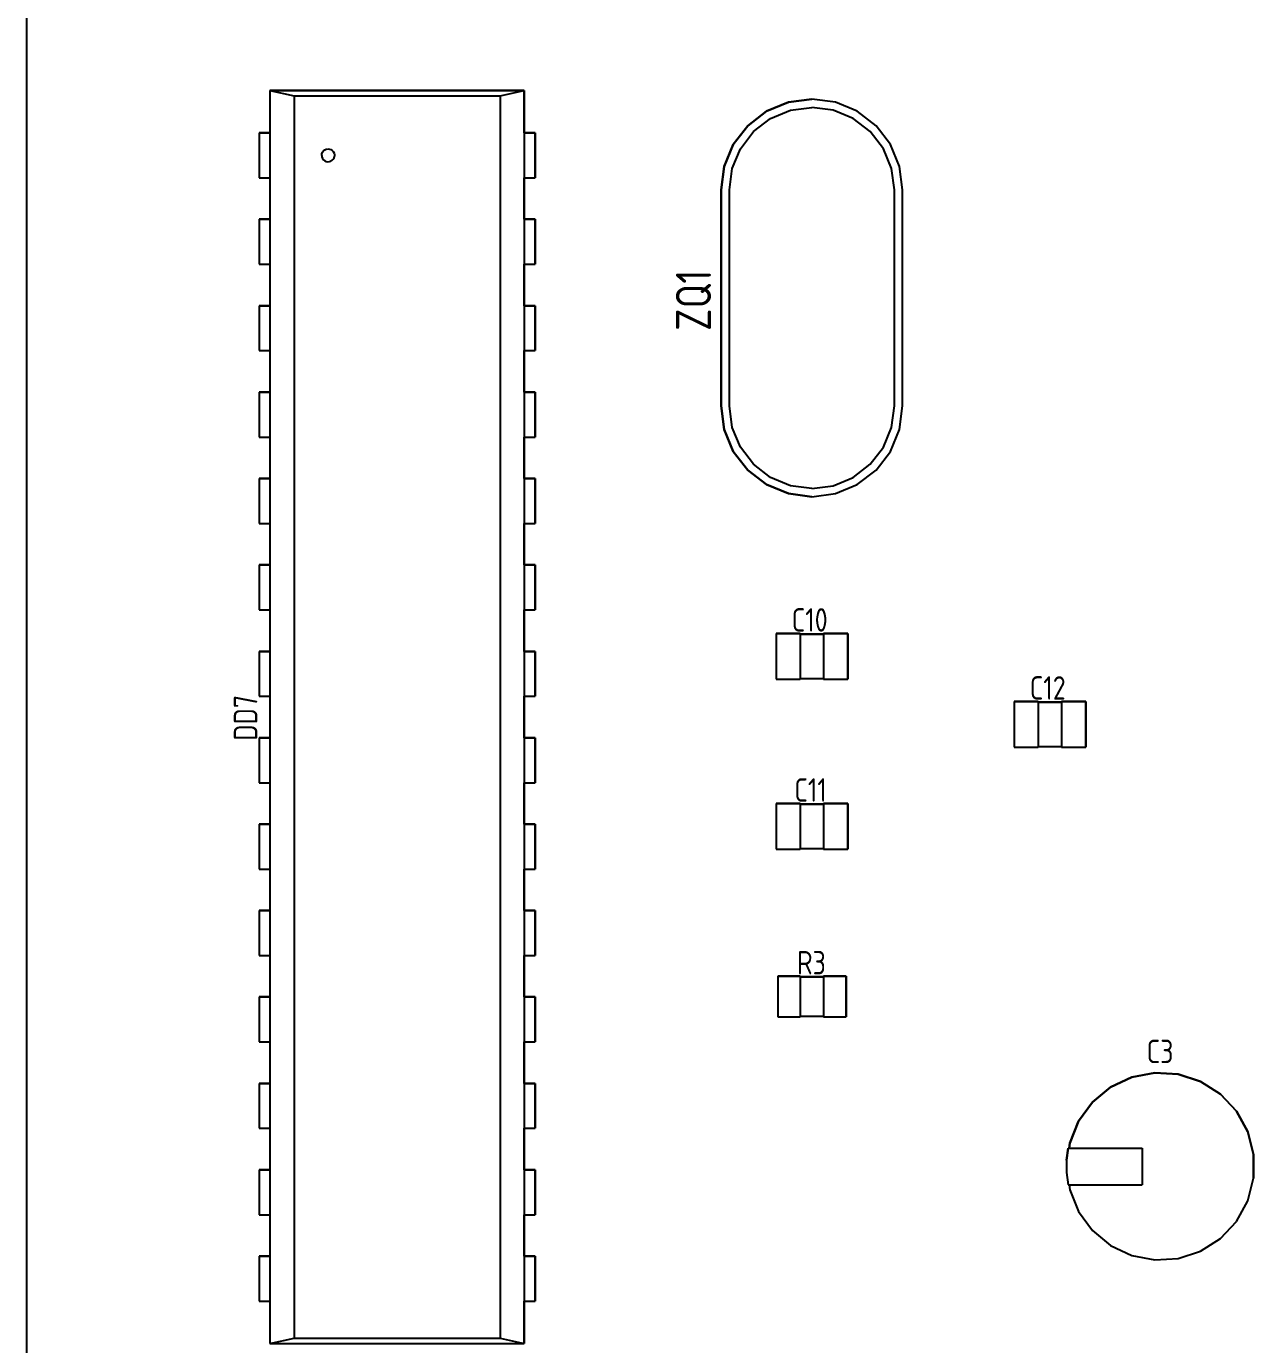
# Model space of a CAD drawing. Header units: inches. Extents: x 0 to 841, y -594 to 0.
# Drawn here: x 196.6 to 268.8, y -384.6 to -307.1 of the extents above; entities that cross this region are included whole.
import ezdxf

# ---------------------------------------------------------------- set-up
doc = ezdxf.new("R2010")
doc.units = ezdxf.units.IN
doc.header["$MEASUREMENT"] = 0
doc.styles.add('GOST type A0', font='GOST_A.TTF', dxfattribs={"height": 2.116667})

msp = doc.modelspace()

# ---------------------------------------------------------------- linework, layer by layer
at = {"color": 18, "true_color": 0x000000}
for p, q in [((196.646, -95.154), (196.646, -455.354)), ((225.926, -310.894), (210.964, -310.894)), ((210.964, -310.894), (210.964, -313.384)), ((210.964, -310.894), (210.964, -384.554)), ((210.964, -310.894), (212.388, -311.198)), ((210.964, -310.894), (225.926, -310.894)), ((212.388, -311.198), (212.388, -384.25)), ((212.388, -311.198), (224.504, -311.198)), ((224.504, -311.198), (225.926, -310.894)), ((224.504, -311.198), (224.504, -384.25)), ((225.926, -313.384), (225.926, -310.894)), ((225.926, -310.894), (225.926, -384.554)), ((242.844, -311.402), (241.462, -311.584)), ((241.462, -311.584), (242.844, -311.402)), ((244.226, -311.584), (242.844, -311.402)), ((244.226, -311.584), (242.844, -311.402)), ((240.176, -312.116), (239.07, -312.964)), ((239.07, -312.964), (240.176, -312.116)), ((241.462, -311.584), (240.176, -312.116)), ((240.176, -312.116), (241.462, -311.584)), ((240.418, -312.536), (241.588, -312.052)), ((241.588, -312.052), (242.844, -311.886)), ((244.1, -312.052), (242.844, -311.886)), ((245.27, -312.536), (244.1, -312.052)), ((245.512, -312.116), (244.226, -311.584)), ((245.512, -312.116), (244.226, -311.584)), ((246.618, -312.964), (245.512, -312.116)), ((246.618, -312.964), (245.512, -312.116)), ((239.07, -312.964), (238.222, -314.07)), ((238.222, -314.07), (239.07, -312.964)), ((239.414, -313.308), (240.418, -312.536)), ((246.274, -313.308), (245.27, -312.536)), ((247.466, -314.07), (246.618, -312.964)), ((247.466, -314.07), (246.618, -312.964)), ((210.964, -313.384), (210.33, -313.384)), ((210.33, -313.384), (210.33, -316.024)), ((210.33, -313.384), (210.964, -313.384)), ((210.33, -313.384), (210.33, -316.024)), ((226.56, -313.384), (225.926, -313.384)), ((225.926, -313.384), (226.56, -313.384)), ((226.56, -316.024), (226.56, -313.384)), ((226.56, -313.384), (226.56, -316.024)), ((238.642, -314.312), (239.414, -313.308)), ((247.046, -314.312), (246.274, -313.308)), ((214.02, -314.704), (214.032, -314.61)), ((214.032, -314.61), (214.068, -314.524)), ((214.068, -314.524), (214.122, -314.448)), ((214.122, -314.448), (214.194, -314.388)), ((214.194, -314.388), (214.28, -314.348)), ((214.28, -314.348), (214.372, -314.33)), ((214.372, -314.33), (214.466, -314.336)), ((214.466, -314.336), (214.554, -314.366)), ((214.554, -314.366), (214.634, -314.416)), ((214.634, -314.416), (214.698, -314.484)), ((214.698, -314.484), (214.742, -314.566)), ((214.742, -314.566), (214.766, -314.658)), ((238.222, -314.07), (237.69, -315.356)), ((237.69, -315.356), (238.222, -314.07)), ((238.158, -315.482), (238.642, -314.312)), ((247.53, -315.482), (247.046, -314.312)), ((247.998, -315.356), (247.466, -314.07)), ((247.998, -315.356), (247.466, -314.07)), ((214.02, -314.704), (214.032, -314.798)), ((214.032, -314.798), (214.068, -314.884)), ((214.068, -314.884), (214.122, -314.96)), ((214.122, -314.96), (214.194, -315.02)), ((214.194, -315.02), (214.28, -315.06)), ((214.28, -315.06), (214.372, -315.078)), ((214.372, -315.078), (214.466, -315.072)), ((214.466, -315.072), (214.554, -315.042)), ((214.554, -315.042), (214.634, -314.992)), ((214.634, -314.992), (214.698, -314.924)), ((214.698, -314.924), (214.742, -314.842)), ((214.742, -314.842), (214.766, -314.75)), ((214.766, -314.658), (214.766, -314.75)), ((237.69, -315.356), (237.508, -316.738)), ((237.508, -316.738), (237.69, -315.356)), ((248.18, -316.738), (247.998, -315.356)), ((248.18, -316.738), (247.998, -315.356)), ((210.33, -316.024), (210.964, -316.024)), ((210.33, -316.024), (210.964, -316.024)), ((210.964, -316.024), (210.964, -318.464)), ((225.926, -318.464), (225.926, -316.024)), ((225.926, -316.024), (226.56, -316.024)), ((225.926, -316.024), (226.56, -316.024)), ((237.992, -316.738), (238.158, -315.482)), ((247.696, -316.738), (247.53, -315.482)), ((237.508, -316.738), (237.508, -329.438)), ((237.508, -329.438), (237.508, -316.738)), ((237.992, -329.438), (237.992, -316.738)), ((247.696, -329.438), (247.696, -316.738)), ((248.18, -329.438), (248.18, -316.738)), ((248.18, -329.438), (248.18, -316.738)), ((210.964, -318.464), (210.33, -318.464)), ((210.33, -318.464), (210.33, -321.104)), ((210.33, -318.464), (210.964, -318.464)), ((210.33, -318.464), (210.33, -321.104)), ((226.56, -318.464), (225.926, -318.464)), ((225.926, -318.464), (226.56, -318.464)), ((226.56, -321.104), (226.56, -318.464)), ((226.56, -318.464), (226.56, -321.104)), ((210.33, -321.104), (210.964, -321.104)), ((210.33, -321.104), (210.964, -321.104)), ((210.964, -321.104), (210.964, -323.544)), ((225.926, -323.544), (225.926, -321.104)), ((225.926, -321.104), (226.56, -321.104)), ((225.926, -321.104), (226.56, -321.104)), ((210.964, -323.544), (210.33, -323.544)), ((210.33, -323.544), (210.33, -326.184)), ((210.33, -323.544), (210.964, -323.544)), ((210.33, -323.544), (210.33, -326.184)), ((226.56, -323.544), (225.926, -323.544)), ((225.926, -323.544), (226.56, -323.544)), ((226.56, -326.184), (226.56, -323.544)), ((226.56, -323.544), (226.56, -326.184)), ((210.33, -326.184), (210.964, -326.184)), ((210.33, -326.184), (210.964, -326.184)), ((210.964, -326.184), (210.964, -328.624)), ((225.926, -328.624), (225.926, -326.184)), ((225.926, -326.184), (226.56, -326.184)), ((225.926, -326.184), (226.56, -326.184)), ((210.964, -328.624), (210.33, -328.624)), ((210.33, -328.624), (210.33, -331.264)), ((210.33, -328.624), (210.964, -328.624)), ((210.33, -328.624), (210.33, -331.264)), ((226.56, -328.624), (225.926, -328.624)), ((225.926, -328.624), (226.56, -328.624)), ((226.56, -331.264), (226.56, -328.624)), ((226.56, -328.624), (226.56, -331.264)), ((237.508, -329.438), (237.69, -330.82)), ((237.69, -330.82), (237.508, -329.438)), ((238.158, -330.694), (237.992, -329.438)), ((247.53, -330.694), (247.696, -329.438)), ((247.998, -330.82), (248.18, -329.438)), ((247.998, -330.82), (248.18, -329.438)), ((237.69, -330.82), (238.222, -332.106)), ((238.222, -332.106), (237.69, -330.82)), ((238.642, -331.864), (238.158, -330.694)), ((247.046, -331.864), (247.53, -330.694)), ((247.466, -332.106), (247.998, -330.82)), ((247.466, -332.106), (247.998, -330.82)), ((210.33, -331.264), (210.964, -331.264)), ((210.33, -331.264), (210.964, -331.264)), ((210.964, -331.264), (210.964, -333.704)), ((225.926, -333.704), (225.926, -331.264)), ((225.926, -331.264), (226.56, -331.264)), ((225.926, -331.264), (226.56, -331.264)), ((238.222, -332.106), (239.07, -333.212)), ((239.07, -333.212), (238.222, -332.106)), ((239.414, -332.868), (238.642, -331.864)), ((246.274, -332.868), (247.046, -331.864)), ((246.618, -333.212), (247.466, -332.106)), ((246.618, -333.212), (247.466, -332.106)), ((239.07, -333.212), (240.176, -334.06)), ((240.176, -334.06), (239.07, -333.212)), ((240.418, -333.64), (239.414, -332.868)), ((245.27, -333.64), (246.274, -332.868)), ((245.512, -334.06), (246.618, -333.212)), ((245.512, -334.06), (246.618, -333.212)), ((210.964, -333.704), (210.33, -333.704)), ((210.33, -333.704), (210.33, -336.344)), ((210.33, -333.704), (210.964, -333.704)), ((210.33, -333.704), (210.33, -336.344)), ((226.56, -333.704), (225.926, -333.704)), ((225.926, -333.704), (226.56, -333.704)), ((226.56, -336.344), (226.56, -333.704)), ((226.56, -333.704), (226.56, -336.344)), ((241.588, -334.124), (240.418, -333.64)), ((244.1, -334.124), (245.27, -333.64)), ((240.176, -334.06), (241.462, -334.592)), ((241.462, -334.592), (240.176, -334.06)), ((241.462, -334.592), (242.844, -334.774)), ((242.844, -334.774), (241.462, -334.592)), ((242.844, -334.29), (241.588, -334.124)), ((242.844, -334.29), (244.1, -334.124)), ((242.844, -334.774), (244.226, -334.592)), ((242.844, -334.774), (244.226, -334.592)), ((244.226, -334.592), (245.512, -334.06)), ((244.226, -334.592), (245.512, -334.06)), ((210.33, -336.344), (210.964, -336.344)), ((210.33, -336.344), (210.964, -336.344)), ((210.964, -336.344), (210.964, -338.784)), ((225.926, -338.784), (225.926, -336.344)), ((225.926, -336.344), (226.56, -336.344)), ((225.926, -336.344), (226.56, -336.344)), ((210.964, -338.784), (210.33, -338.784)), ((210.33, -338.784), (210.33, -341.424)), ((210.33, -338.784), (210.964, -338.784)), ((210.33, -338.784), (210.33, -341.424)), ((226.56, -338.784), (225.926, -338.784)), ((225.926, -338.784), (226.56, -338.784)), ((226.56, -341.424), (226.56, -338.784)), ((226.56, -338.784), (226.56, -341.424)), ((210.33, -341.424), (210.964, -341.424)), ((210.33, -341.424), (210.964, -341.424)), ((210.964, -341.424), (210.964, -343.864)), ((225.926, -343.864), (225.926, -341.424)), ((225.926, -341.424), (226.56, -341.424)), ((225.926, -341.424), (226.56, -341.424)), ((240.738, -342.808), (240.738, -345.5)), ((242.16, -342.808), (240.738, -342.808)), ((240.738, -342.808), (240.738, -345.5)), ((240.738, -342.808), (242.16, -342.808)), ((242.16, -342.846), (242.16, -342.808)), ((242.16, -342.808), (242.16, -345.5)), ((243.532, -342.846), (242.16, -342.846)), ((242.16, -342.846), (243.532, -342.846)), ((244.954, -342.808), (243.532, -342.808)), ((243.532, -342.808), (243.532, -342.846)), ((243.532, -342.808), (243.532, -345.5)), ((243.532, -342.808), (244.954, -342.808)), ((244.954, -345.5), (244.954, -342.808)), ((244.954, -342.808), (244.954, -345.5)), ((210.964, -343.864), (210.33, -343.864)), ((210.33, -343.864), (210.33, -346.504)), ((210.33, -343.864), (210.964, -343.864)), ((210.33, -343.864), (210.33, -346.504)), ((226.56, -343.864), (225.926, -343.864)), ((225.926, -343.864), (226.56, -343.864)), ((226.56, -346.504), (226.56, -343.864)), ((226.56, -343.864), (226.56, -346.504)), ((240.738, -345.5), (242.16, -345.5)), ((240.738, -345.5), (242.16, -345.5)), ((242.16, -345.5), (242.16, -345.462)), ((242.16, -345.462), (243.532, -345.462)), ((242.16, -345.462), (243.532, -345.462)), ((243.532, -345.462), (243.532, -345.5)), ((243.532, -345.5), (244.954, -345.5)), ((243.532, -345.5), (244.954, -345.5)), ((210.33, -346.504), (210.964, -346.504)), ((210.33, -346.504), (210.964, -346.504)), ((210.964, -346.504), (210.964, -348.944)), ((225.926, -348.944), (225.926, -346.504)), ((225.926, -346.504), (226.56, -346.504)), ((225.926, -346.504), (226.56, -346.504)), ((254.738, -346.808), (254.738, -349.5)), ((256.16, -346.808), (254.738, -346.808)), ((254.738, -346.808), (254.738, -349.5)), ((254.738, -346.808), (256.16, -346.808)), ((256.16, -346.846), (256.16, -346.808)), ((256.16, -346.808), (256.16, -349.5)), ((257.532, -346.846), (256.16, -346.846)), ((256.16, -346.846), (257.532, -346.846)), ((258.954, -346.808), (257.532, -346.808)), ((257.532, -346.808), (257.532, -346.846)), ((257.532, -346.808), (257.532, -349.5)), ((257.532, -346.808), (258.954, -346.808)), ((258.954, -349.5), (258.954, -346.808)), ((258.954, -346.808), (258.954, -349.5)), ((210.964, -348.944), (210.33, -348.944)), ((210.33, -348.944), (210.33, -351.584)), ((210.33, -348.944), (210.964, -348.944)), ((210.33, -348.944), (210.33, -351.584)), ((226.56, -348.944), (225.926, -348.944)), ((225.926, -348.944), (226.56, -348.944)), ((226.56, -351.584), (226.56, -348.944)), ((226.56, -348.944), (226.56, -351.584)), ((254.738, -349.5), (256.16, -349.5)), ((254.738, -349.5), (256.16, -349.5)), ((256.16, -349.5), (256.16, -349.462)), ((256.16, -349.462), (257.532, -349.462)), ((256.16, -349.462), (257.532, -349.462)), ((257.532, -349.462), (257.532, -349.5)), ((257.532, -349.5), (258.954, -349.5)), ((257.532, -349.5), (258.954, -349.5)), ((210.33, -351.584), (210.964, -351.584)), ((210.33, -351.584), (210.964, -351.584)), ((210.964, -351.584), (210.964, -354.024)), ((225.926, -354.024), (225.926, -351.584)), ((225.926, -351.584), (226.56, -351.584)), ((225.926, -351.584), (226.56, -351.584)), ((240.738, -352.808), (240.738, -355.5)), ((242.16, -352.808), (240.738, -352.808)), ((240.738, -352.808), (240.738, -355.5)), ((240.738, -352.808), (242.16, -352.808)), ((242.16, -352.846), (242.16, -352.808)), ((242.16, -352.808), (242.16, -355.5)), ((243.532, -352.846), (242.16, -352.846)), ((242.16, -352.846), (243.532, -352.846)), ((244.954, -352.808), (243.532, -352.808)), ((243.532, -352.808), (243.532, -352.846)), ((243.532, -352.808), (243.532, -355.5)), ((243.532, -352.808), (244.954, -352.808)), ((244.954, -355.5), (244.954, -352.808)), ((244.954, -352.808), (244.954, -355.5)), ((210.964, -354.024), (210.33, -354.024)), ((210.33, -354.024), (210.33, -356.664)), ((210.33, -354.024), (210.964, -354.024)), ((210.33, -354.024), (210.33, -356.664)), ((226.56, -354.024), (225.926, -354.024)), ((225.926, -354.024), (226.56, -354.024)), ((226.56, -356.664), (226.56, -354.024)), ((226.56, -354.024), (226.56, -356.664)), ((240.738, -355.5), (242.16, -355.5)), ((240.738, -355.5), (242.16, -355.5)), ((242.16, -355.5), (242.16, -355.462)), ((242.16, -355.462), (243.532, -355.462)), ((242.16, -355.462), (243.532, -355.462)), ((243.532, -355.462), (243.532, -355.5)), ((243.532, -355.5), (244.954, -355.5)), ((243.532, -355.5), (244.954, -355.5)), ((210.33, -356.664), (210.964, -356.664)), ((210.33, -356.664), (210.964, -356.664)), ((210.964, -356.664), (210.964, -359.104)), ((225.926, -359.104), (225.926, -356.664)), ((225.926, -356.664), (226.56, -356.664)), ((225.926, -356.664), (226.56, -356.664)), ((210.964, -359.104), (210.33, -359.104)), ((210.33, -359.104), (210.33, -361.744)), ((210.33, -359.104), (210.964, -359.104)), ((210.33, -359.104), (210.33, -361.744)), ((226.56, -359.104), (225.926, -359.104)), ((225.926, -359.104), (226.56, -359.104)), ((226.56, -361.744), (226.56, -359.104)), ((226.56, -359.104), (226.56, -361.744)), ((210.33, -361.744), (210.964, -361.744)), ((210.33, -361.744), (210.964, -361.744)), ((210.964, -361.744), (210.964, -364.184)), ((225.926, -364.184), (225.926, -361.744)), ((225.926, -361.744), (226.56, -361.744)), ((225.926, -361.744), (226.56, -361.744)), ((240.84, -362.96), (240.84, -365.348)), ((242.16, -362.96), (240.84, -362.96)), ((240.84, -362.96), (240.84, -365.348)), ((240.84, -362.96), (242.16, -362.96)), ((242.16, -362.994), (242.16, -362.96)), ((242.16, -362.96), (242.16, -365.348)), ((243.532, -362.994), (242.16, -362.994)), ((242.16, -362.994), (243.532, -362.994)), ((244.852, -362.96), (243.532, -362.96)), ((243.532, -362.96), (243.532, -362.994)), ((243.532, -362.96), (243.532, -365.348)), ((243.532, -362.96), (244.852, -362.96)), ((244.852, -365.348), (244.852, -362.96)), ((244.852, -362.96), (244.852, -365.348)), ((210.964, -364.184), (210.33, -364.184)), ((210.33, -364.184), (210.33, -366.824)), ((210.33, -364.184), (210.964, -364.184)), ((210.33, -364.184), (210.33, -366.824)), ((226.56, -364.184), (225.926, -364.184)), ((225.926, -364.184), (226.56, -364.184)), ((226.56, -366.824), (226.56, -364.184)), ((226.56, -364.184), (226.56, -366.824)), ((240.84, -365.348), (242.16, -365.348)), ((240.84, -365.348), (242.16, -365.348)), ((242.16, -365.348), (242.16, -365.314)), ((242.16, -365.314), (243.532, -365.314)), ((242.16, -365.314), (243.532, -365.314)), ((243.532, -365.314), (243.532, -365.348)), ((243.532, -365.348), (244.852, -365.348)), ((243.532, -365.348), (244.852, -365.348)), ((210.33, -366.824), (210.964, -366.824)), ((210.33, -366.824), (210.964, -366.824)), ((210.964, -366.824), (210.964, -369.264)), ((225.926, -369.264), (225.926, -366.824)), ((225.926, -366.824), (226.56, -366.824)), ((225.926, -366.824), (226.56, -366.824)), ((261.654, -368.9), (260.404, -369.488)), ((260.404, -369.488), (261.654, -368.9)), ((263.01, -368.642), (261.654, -368.9)), ((261.654, -368.9), (263.01, -368.642)), ((264.39, -368.728), (263.01, -368.642)), ((263.01, -368.642), (264.39, -368.728)), ((265.704, -369.156), (264.39, -368.728)), ((264.39, -368.728), (265.704, -369.156)), ((210.964, -369.264), (210.33, -369.264)), ((210.33, -369.264), (210.33, -371.904)), ((210.33, -369.264), (210.964, -369.264)), ((210.33, -369.264), (210.33, -371.904)), ((226.56, -369.264), (225.926, -369.264)), ((225.926, -369.264), (226.56, -369.264)), ((226.56, -371.904), (226.56, -369.264)), ((226.56, -369.264), (226.56, -371.904)), ((260.404, -369.488), (259.338, -370.37)), ((259.338, -370.37), (260.404, -369.488)), ((266.87, -369.896), (265.704, -369.156)), ((265.704, -369.156), (266.87, -369.896)), ((259.338, -370.37), (258.526, -371.486)), ((258.526, -371.486), (259.338, -370.37)), ((267.816, -370.902), (266.87, -369.896)), ((266.87, -369.896), (267.816, -370.902)), ((268.482, -372.114), (267.816, -370.902)), ((267.816, -370.902), (268.482, -372.114)), ((210.33, -371.904), (210.964, -371.904)), ((210.33, -371.904), (210.964, -371.904)), ((210.964, -371.904), (210.964, -374.344)), ((225.926, -374.344), (225.926, -371.904)), ((225.926, -371.904), (226.56, -371.904)), ((225.926, -371.904), (226.56, -371.904)), ((258.526, -371.486), (258.018, -372.772)), ((258.018, -372.772), (258.526, -371.486)), ((258.018, -372.772), (257.98, -373.066)), ((257.98, -373.066), (258.018, -372.772)), ((268.824, -373.452), (268.482, -372.114)), ((268.482, -372.114), (268.824, -373.452)), ((257.918, -373.066), (257.824, -373.782)), ((257.824, -373.782), (257.918, -373.066)), ((257.98, -373.066), (257.918, -373.066)), ((257.918, -373.066), (262.272, -373.066)), ((262.272, -373.066), (262.272, -375.218)), ((268.824, -374.834), (268.824, -373.452)), ((268.824, -373.452), (268.824, -374.834)), ((257.824, -373.782), (257.824, -374.504)), ((257.824, -373.782), (257.824, -374.504)), ((210.964, -374.344), (210.33, -374.344)), ((210.33, -374.344), (210.33, -376.984)), ((210.33, -374.344), (210.964, -374.344)), ((210.33, -374.344), (210.33, -376.984)), ((226.56, -374.344), (225.926, -374.344)), ((225.926, -374.344), (226.56, -374.344)), ((226.56, -376.984), (226.56, -374.344)), ((226.56, -374.344), (226.56, -376.984)), ((257.824, -374.504), (257.918, -375.218)), ((257.824, -374.504), (257.918, -375.218)), ((268.482, -376.172), (268.824, -374.834)), ((268.482, -376.172), (268.824, -374.834)), ((257.918, -375.218), (257.98, -375.218)), ((257.918, -375.218), (262.272, -375.218)), ((257.98, -375.218), (258.018, -375.514)), ((257.98, -375.218), (258.018, -375.514)), ((258.018, -375.514), (258.526, -376.798)), ((258.018, -375.514), (258.526, -376.798)), ((267.816, -377.382), (268.482, -376.172)), ((267.816, -377.382), (268.482, -376.172)), ((210.33, -376.984), (210.964, -376.984)), ((210.33, -376.984), (210.964, -376.984)), ((210.964, -376.984), (210.964, -379.424)), ((225.926, -379.424), (225.926, -376.984)), ((225.926, -376.984), (226.56, -376.984)), ((225.926, -376.984), (226.56, -376.984)), ((258.526, -376.798), (259.338, -377.916)), ((258.526, -376.798), (259.338, -377.916)), ((266.87, -378.39), (267.816, -377.382)), ((266.87, -378.39), (267.816, -377.382)), ((259.338, -377.916), (260.404, -378.796)), ((259.338, -377.916), (260.404, -378.796)), ((260.404, -378.796), (261.654, -379.384)), ((260.404, -378.796), (261.654, -379.384)), ((265.704, -379.13), (266.87, -378.39)), ((265.704, -379.13), (266.87, -378.39)), ((210.964, -379.424), (210.33, -379.424)), ((210.33, -379.424), (210.33, -382.064)), ((210.33, -379.424), (210.964, -379.424)), ((210.33, -379.424), (210.33, -382.064)), ((226.56, -379.424), (225.926, -379.424)), ((225.926, -379.424), (226.56, -379.424)), ((226.56, -382.064), (226.56, -379.424)), ((226.56, -379.424), (226.56, -382.064)), ((261.654, -379.384), (263.01, -379.644)), ((261.654, -379.384), (263.01, -379.644)), ((263.01, -379.644), (264.39, -379.556)), ((263.01, -379.644), (264.39, -379.556)), ((264.39, -379.556), (265.704, -379.13)), ((264.39, -379.556), (265.704, -379.13)), ((210.33, -382.064), (210.964, -382.064)), ((210.33, -382.064), (210.964, -382.064)), ((210.964, -382.064), (210.964, -384.554)), ((225.926, -382.064), (226.56, -382.064)), ((225.926, -384.554), (225.926, -382.064)), ((225.926, -382.064), (226.56, -382.064)), ((210.964, -384.554), (212.388, -384.25)), ((212.388, -384.25), (224.504, -384.25)), ((224.504, -384.25), (225.926, -384.554)), ((210.964, -384.554), (225.926, -384.554)), ((210.964, -384.554), (225.926, -384.554))]:
    msp.add_line(p, q, dxfattribs=at)
at = {"color": 7, "true_color": 0xffffff}
for p, q in [((225.926, -310.894), (210.964, -310.894)), ((210.964, -310.894), (210.964, -313.384)), ((210.964, -310.894), (210.964, -384.554)), ((210.964, -310.894), (212.388, -311.198)), ((210.964, -310.894), (225.926, -310.894)), ((212.388, -311.198), (212.388, -384.25)), ((212.388, -311.198), (224.504, -311.198)), ((224.504, -311.198), (225.926, -310.894)), ((224.504, -311.198), (224.504, -384.25)), ((225.926, -313.384), (225.926, -310.894)), ((225.926, -310.894), (225.926, -384.554)), ((242.844, -311.402), (241.462, -311.584)), ((241.462, -311.584), (242.844, -311.402)), ((244.226, -311.584), (242.844, -311.402)), ((244.226, -311.584), (242.844, -311.402)), ((240.176, -312.116), (239.07, -312.964)), ((239.07, -312.964), (240.176, -312.116)), ((241.462, -311.584), (240.176, -312.116)), ((240.176, -312.116), (241.462, -311.584)), ((240.418, -312.536), (241.588, -312.052)), ((241.588, -312.052), (242.844, -311.886)), ((244.1, -312.052), (242.844, -311.886)), ((245.27, -312.536), (244.1, -312.052)), ((245.512, -312.116), (244.226, -311.584)), ((245.512, -312.116), (244.226, -311.584)), ((246.618, -312.964), (245.512, -312.116)), ((246.618, -312.964), (245.512, -312.116)), ((239.07, -312.964), (238.222, -314.07)), ((238.222, -314.07), (239.07, -312.964)), ((239.414, -313.308), (240.418, -312.536)), ((246.274, -313.308), (245.27, -312.536)), ((247.466, -314.07), (246.618, -312.964)), ((247.466, -314.07), (246.618, -312.964)), ((210.964, -313.384), (210.33, -313.384)), ((210.33, -313.384), (210.33, -316.024)), ((210.33, -313.384), (210.964, -313.384)), ((210.33, -313.384), (210.33, -316.024)), ((226.56, -313.384), (225.926, -313.384)), ((225.926, -313.384), (226.56, -313.384)), ((226.56, -316.024), (226.56, -313.384)), ((226.56, -313.384), (226.56, -316.024)), ((238.642, -314.312), (239.414, -313.308)), ((247.046, -314.312), (246.274, -313.308)), ((214.02, -314.704), (214.032, -314.61)), ((214.032, -314.61), (214.068, -314.524)), ((214.068, -314.524), (214.122, -314.448)), ((214.122, -314.448), (214.194, -314.388)), ((214.194, -314.388), (214.28, -314.348)), ((214.28, -314.348), (214.372, -314.33)), ((214.372, -314.33), (214.466, -314.336)), ((214.466, -314.336), (214.554, -314.366)), ((214.554, -314.366), (214.634, -314.416)), ((214.634, -314.416), (214.698, -314.484)), ((214.698, -314.484), (214.742, -314.566)), ((214.742, -314.566), (214.766, -314.658)), ((238.222, -314.07), (237.69, -315.356)), ((237.69, -315.356), (238.222, -314.07)), ((238.158, -315.482), (238.642, -314.312)), ((247.53, -315.482), (247.046, -314.312)), ((247.998, -315.356), (247.466, -314.07)), ((247.998, -315.356), (247.466, -314.07)), ((214.02, -314.704), (214.032, -314.798)), ((214.032, -314.798), (214.068, -314.884)), ((214.068, -314.884), (214.122, -314.96)), ((214.122, -314.96), (214.194, -315.02)), ((214.194, -315.02), (214.28, -315.06)), ((214.28, -315.06), (214.372, -315.078)), ((214.372, -315.078), (214.466, -315.072)), ((214.466, -315.072), (214.554, -315.042)), ((214.554, -315.042), (214.634, -314.992)), ((214.634, -314.992), (214.698, -314.924)), ((214.698, -314.924), (214.742, -314.842)), ((214.742, -314.842), (214.766, -314.75)), ((214.766, -314.658), (214.766, -314.75)), ((237.69, -315.356), (237.508, -316.738)), ((237.508, -316.738), (237.69, -315.356)), ((248.18, -316.738), (247.998, -315.356)), ((248.18, -316.738), (247.998, -315.356)), ((210.33, -316.024), (210.964, -316.024)), ((210.33, -316.024), (210.964, -316.024)), ((210.964, -316.024), (210.964, -318.464)), ((225.926, -318.464), (225.926, -316.024)), ((225.926, -316.024), (226.56, -316.024)), ((225.926, -316.024), (226.56, -316.024)), ((237.992, -316.738), (238.158, -315.482)), ((247.696, -316.738), (247.53, -315.482)), ((237.508, -316.738), (237.508, -329.438)), ((237.508, -329.438), (237.508, -316.738)), ((237.992, -329.438), (237.992, -316.738)), ((247.696, -329.438), (247.696, -316.738)), ((248.18, -329.438), (248.18, -316.738)), ((248.18, -329.438), (248.18, -316.738)), ((210.964, -318.464), (210.33, -318.464)), ((210.33, -318.464), (210.33, -321.104)), ((210.33, -318.464), (210.964, -318.464)), ((210.33, -318.464), (210.33, -321.104)), ((226.56, -318.464), (225.926, -318.464)), ((225.926, -318.464), (226.56, -318.464)), ((226.56, -321.104), (226.56, -318.464)), ((226.56, -318.464), (226.56, -321.104)), ((210.33, -321.104), (210.964, -321.104)), ((210.33, -321.104), (210.964, -321.104)), ((210.964, -321.104), (210.964, -323.544)), ((225.926, -323.544), (225.926, -321.104)), ((225.926, -321.104), (226.56, -321.104)), ((225.926, -321.104), (226.56, -321.104)), ((210.964, -323.544), (210.33, -323.544)), ((210.33, -323.544), (210.33, -326.184)), ((210.33, -323.544), (210.964, -323.544)), ((210.33, -323.544), (210.33, -326.184)), ((226.56, -323.544), (225.926, -323.544)), ((225.926, -323.544), (226.56, -323.544)), ((226.56, -326.184), (226.56, -323.544)), ((226.56, -323.544), (226.56, -326.184)), ((210.33, -326.184), (210.964, -326.184)), ((210.33, -326.184), (210.964, -326.184)), ((210.964, -326.184), (210.964, -328.624)), ((225.926, -328.624), (225.926, -326.184)), ((225.926, -326.184), (226.56, -326.184)), ((225.926, -326.184), (226.56, -326.184)), ((210.964, -328.624), (210.33, -328.624)), ((210.33, -328.624), (210.33, -331.264)), ((210.33, -328.624), (210.964, -328.624)), ((210.33, -328.624), (210.33, -331.264)), ((226.56, -328.624), (225.926, -328.624)), ((225.926, -328.624), (226.56, -328.624)), ((226.56, -331.264), (226.56, -328.624)), ((226.56, -328.624), (226.56, -331.264)), ((237.508, -329.438), (237.69, -330.82)), ((237.69, -330.82), (237.508, -329.438)), ((238.158, -330.694), (237.992, -329.438)), ((247.53, -330.694), (247.696, -329.438)), ((247.998, -330.82), (248.18, -329.438)), ((247.998, -330.82), (248.18, -329.438)), ((237.69, -330.82), (238.222, -332.106)), ((238.222, -332.106), (237.69, -330.82)), ((238.642, -331.864), (238.158, -330.694)), ((247.046, -331.864), (247.53, -330.694)), ((247.466, -332.106), (247.998, -330.82)), ((247.466, -332.106), (247.998, -330.82)), ((210.33, -331.264), (210.964, -331.264)), ((210.33, -331.264), (210.964, -331.264)), ((210.964, -331.264), (210.964, -333.704)), ((225.926, -333.704), (225.926, -331.264)), ((225.926, -331.264), (226.56, -331.264)), ((225.926, -331.264), (226.56, -331.264)), ((238.222, -332.106), (239.07, -333.212)), ((239.07, -333.212), (238.222, -332.106)), ((239.414, -332.868), (238.642, -331.864)), ((246.274, -332.868), (247.046, -331.864)), ((246.618, -333.212), (247.466, -332.106)), ((246.618, -333.212), (247.466, -332.106)), ((239.07, -333.212), (240.176, -334.06)), ((240.176, -334.06), (239.07, -333.212)), ((240.418, -333.64), (239.414, -332.868)), ((245.27, -333.64), (246.274, -332.868)), ((245.512, -334.06), (246.618, -333.212)), ((245.512, -334.06), (246.618, -333.212)), ((210.964, -333.704), (210.33, -333.704)), ((210.33, -333.704), (210.33, -336.344)), ((210.33, -333.704), (210.964, -333.704)), ((210.33, -333.704), (210.33, -336.344)), ((226.56, -333.704), (225.926, -333.704)), ((225.926, -333.704), (226.56, -333.704)), ((226.56, -336.344), (226.56, -333.704)), ((226.56, -333.704), (226.56, -336.344)), ((241.588, -334.124), (240.418, -333.64)), ((244.1, -334.124), (245.27, -333.64)), ((240.176, -334.06), (241.462, -334.592)), ((241.462, -334.592), (240.176, -334.06)), ((241.462, -334.592), (242.844, -334.774)), ((242.844, -334.774), (241.462, -334.592)), ((242.844, -334.29), (241.588, -334.124)), ((242.844, -334.29), (244.1, -334.124)), ((242.844, -334.774), (244.226, -334.592)), ((242.844, -334.774), (244.226, -334.592)), ((244.226, -334.592), (245.512, -334.06)), ((244.226, -334.592), (245.512, -334.06)), ((210.33, -336.344), (210.964, -336.344)), ((210.33, -336.344), (210.964, -336.344)), ((210.964, -336.344), (210.964, -338.784)), ((225.926, -338.784), (225.926, -336.344)), ((225.926, -336.344), (226.56, -336.344)), ((225.926, -336.344), (226.56, -336.344)), ((210.964, -338.784), (210.33, -338.784)), ((210.33, -338.784), (210.33, -341.424)), ((210.33, -338.784), (210.964, -338.784)), ((210.33, -338.784), (210.33, -341.424)), ((226.56, -338.784), (225.926, -338.784)), ((225.926, -338.784), (226.56, -338.784)), ((226.56, -341.424), (226.56, -338.784)), ((226.56, -338.784), (226.56, -341.424)), ((210.33, -341.424), (210.964, -341.424)), ((210.33, -341.424), (210.964, -341.424)), ((210.964, -341.424), (210.964, -343.864)), ((225.926, -343.864), (225.926, -341.424)), ((225.926, -341.424), (226.56, -341.424)), ((225.926, -341.424), (226.56, -341.424)), ((240.738, -342.808), (240.738, -345.5)), ((242.16, -342.808), (240.738, -342.808)), ((240.738, -342.808), (240.738, -345.5)), ((240.738, -342.808), (242.16, -342.808)), ((242.16, -342.846), (242.16, -342.808)), ((242.16, -342.808), (242.16, -345.5)), ((243.532, -342.846), (242.16, -342.846)), ((242.16, -342.846), (243.532, -342.846)), ((244.954, -342.808), (243.532, -342.808)), ((243.532, -342.808), (243.532, -342.846)), ((243.532, -342.808), (243.532, -345.5)), ((243.532, -342.808), (244.954, -342.808)), ((244.954, -345.5), (244.954, -342.808)), ((244.954, -342.808), (244.954, -345.5)), ((210.964, -343.864), (210.33, -343.864)), ((210.33, -343.864), (210.33, -346.504)), ((210.33, -343.864), (210.964, -343.864)), ((210.33, -343.864), (210.33, -346.504)), ((226.56, -343.864), (225.926, -343.864)), ((225.926, -343.864), (226.56, -343.864)), ((226.56, -346.504), (226.56, -343.864)), ((226.56, -343.864), (226.56, -346.504)), ((240.738, -345.5), (242.16, -345.5)), ((240.738, -345.5), (242.16, -345.5)), ((242.16, -345.5), (242.16, -345.462)), ((242.16, -345.462), (243.532, -345.462)), ((242.16, -345.462), (243.532, -345.462)), ((243.532, -345.462), (243.532, -345.5)), ((243.532, -345.5), (244.954, -345.5)), ((243.532, -345.5), (244.954, -345.5)), ((210.33, -346.504), (210.964, -346.504)), ((210.33, -346.504), (210.964, -346.504)), ((210.964, -346.504), (210.964, -348.944)), ((225.926, -348.944), (225.926, -346.504)), ((225.926, -346.504), (226.56, -346.504)), ((225.926, -346.504), (226.56, -346.504)), ((254.738, -346.808), (254.738, -349.5)), ((256.16, -346.808), (254.738, -346.808)), ((254.738, -346.808), (254.738, -349.5)), ((254.738, -346.808), (256.16, -346.808)), ((256.16, -346.846), (256.16, -346.808)), ((256.16, -346.808), (256.16, -349.5)), ((257.532, -346.846), (256.16, -346.846)), ((256.16, -346.846), (257.532, -346.846)), ((258.954, -346.808), (257.532, -346.808)), ((257.532, -346.808), (257.532, -346.846)), ((257.532, -346.808), (257.532, -349.5)), ((257.532, -346.808), (258.954, -346.808)), ((258.954, -349.5), (258.954, -346.808)), ((258.954, -346.808), (258.954, -349.5)), ((210.964, -348.944), (210.33, -348.944)), ((210.33, -348.944), (210.33, -351.584)), ((210.33, -348.944), (210.964, -348.944)), ((210.33, -348.944), (210.33, -351.584)), ((226.56, -348.944), (225.926, -348.944)), ((225.926, -348.944), (226.56, -348.944)), ((226.56, -351.584), (226.56, -348.944)), ((226.56, -348.944), (226.56, -351.584)), ((254.738, -349.5), (256.16, -349.5)), ((254.738, -349.5), (256.16, -349.5)), ((256.16, -349.5), (256.16, -349.462)), ((256.16, -349.462), (257.532, -349.462)), ((256.16, -349.462), (257.532, -349.462)), ((257.532, -349.462), (257.532, -349.5)), ((257.532, -349.5), (258.954, -349.5)), ((257.532, -349.5), (258.954, -349.5)), ((210.33, -351.584), (210.964, -351.584)), ((210.33, -351.584), (210.964, -351.584)), ((210.964, -351.584), (210.964, -354.024)), ((225.926, -354.024), (225.926, -351.584)), ((225.926, -351.584), (226.56, -351.584)), ((225.926, -351.584), (226.56, -351.584)), ((240.738, -352.808), (240.738, -355.5)), ((242.16, -352.808), (240.738, -352.808)), ((240.738, -352.808), (240.738, -355.5)), ((240.738, -352.808), (242.16, -352.808)), ((242.16, -352.846), (242.16, -352.808)), ((242.16, -352.808), (242.16, -355.5)), ((243.532, -352.846), (242.16, -352.846)), ((242.16, -352.846), (243.532, -352.846)), ((244.954, -352.808), (243.532, -352.808)), ((243.532, -352.808), (243.532, -352.846)), ((243.532, -352.808), (243.532, -355.5)), ((243.532, -352.808), (244.954, -352.808)), ((244.954, -355.5), (244.954, -352.808)), ((244.954, -352.808), (244.954, -355.5)), ((210.964, -354.024), (210.33, -354.024)), ((210.33, -354.024), (210.33, -356.664)), ((210.33, -354.024), (210.964, -354.024)), ((210.33, -354.024), (210.33, -356.664)), ((226.56, -354.024), (225.926, -354.024)), ((225.926, -354.024), (226.56, -354.024)), ((226.56, -356.664), (226.56, -354.024)), ((226.56, -354.024), (226.56, -356.664)), ((240.738, -355.5), (242.16, -355.5)), ((240.738, -355.5), (242.16, -355.5)), ((242.16, -355.5), (242.16, -355.462)), ((242.16, -355.462), (243.532, -355.462)), ((242.16, -355.462), (243.532, -355.462)), ((243.532, -355.462), (243.532, -355.5)), ((243.532, -355.5), (244.954, -355.5)), ((243.532, -355.5), (244.954, -355.5)), ((210.33, -356.664), (210.964, -356.664)), ((210.33, -356.664), (210.964, -356.664)), ((210.964, -356.664), (210.964, -359.104)), ((225.926, -359.104), (225.926, -356.664)), ((225.926, -356.664), (226.56, -356.664)), ((225.926, -356.664), (226.56, -356.664)), ((210.964, -359.104), (210.33, -359.104)), ((210.33, -359.104), (210.33, -361.744)), ((210.33, -359.104), (210.964, -359.104)), ((210.33, -359.104), (210.33, -361.744)), ((226.56, -359.104), (225.926, -359.104)), ((225.926, -359.104), (226.56, -359.104)), ((226.56, -361.744), (226.56, -359.104)), ((226.56, -359.104), (226.56, -361.744)), ((210.33, -361.744), (210.964, -361.744)), ((210.33, -361.744), (210.964, -361.744)), ((210.964, -361.744), (210.964, -364.184)), ((225.926, -364.184), (225.926, -361.744)), ((225.926, -361.744), (226.56, -361.744)), ((225.926, -361.744), (226.56, -361.744)), ((240.84, -362.96), (240.84, -365.348)), ((242.16, -362.96), (240.84, -362.96)), ((240.84, -362.96), (240.84, -365.348)), ((240.84, -362.96), (242.16, -362.96)), ((242.16, -362.994), (242.16, -362.96)), ((242.16, -362.96), (242.16, -365.348)), ((243.532, -362.994), (242.16, -362.994)), ((242.16, -362.994), (243.532, -362.994)), ((244.852, -362.96), (243.532, -362.96)), ((243.532, -362.96), (243.532, -362.994)), ((243.532, -362.96), (243.532, -365.348)), ((243.532, -362.96), (244.852, -362.96)), ((244.852, -365.348), (244.852, -362.96)), ((244.852, -362.96), (244.852, -365.348)), ((210.964, -364.184), (210.33, -364.184)), ((210.33, -364.184), (210.33, -366.824)), ((210.33, -364.184), (210.964, -364.184)), ((210.33, -364.184), (210.33, -366.824)), ((226.56, -364.184), (225.926, -364.184)), ((225.926, -364.184), (226.56, -364.184)), ((226.56, -366.824), (226.56, -364.184)), ((226.56, -364.184), (226.56, -366.824)), ((240.84, -365.348), (242.16, -365.348)), ((240.84, -365.348), (242.16, -365.348)), ((242.16, -365.348), (242.16, -365.314)), ((242.16, -365.314), (243.532, -365.314)), ((242.16, -365.314), (243.532, -365.314)), ((243.532, -365.314), (243.532, -365.348)), ((243.532, -365.348), (244.852, -365.348)), ((243.532, -365.348), (244.852, -365.348)), ((210.33, -366.824), (210.964, -366.824)), ((210.33, -366.824), (210.964, -366.824)), ((210.964, -366.824), (210.964, -369.264)), ((225.926, -369.264), (225.926, -366.824)), ((225.926, -366.824), (226.56, -366.824)), ((225.926, -366.824), (226.56, -366.824)), ((261.654, -368.9), (260.404, -369.488)), ((260.404, -369.488), (261.654, -368.9)), ((263.01, -368.642), (261.654, -368.9)), ((261.654, -368.9), (263.01, -368.642)), ((264.39, -368.728), (263.01, -368.642)), ((263.01, -368.642), (264.39, -368.728)), ((265.704, -369.156), (264.39, -368.728)), ((264.39, -368.728), (265.704, -369.156)), ((210.964, -369.264), (210.33, -369.264)), ((210.33, -369.264), (210.33, -371.904)), ((210.33, -369.264), (210.964, -369.264)), ((210.33, -369.264), (210.33, -371.904)), ((226.56, -369.264), (225.926, -369.264)), ((225.926, -369.264), (226.56, -369.264)), ((226.56, -371.904), (226.56, -369.264)), ((226.56, -369.264), (226.56, -371.904)), ((260.404, -369.488), (259.338, -370.37)), ((259.338, -370.37), (260.404, -369.488)), ((266.87, -369.896), (265.704, -369.156)), ((265.704, -369.156), (266.87, -369.896)), ((259.338, -370.37), (258.526, -371.486)), ((258.526, -371.486), (259.338, -370.37)), ((267.816, -370.902), (266.87, -369.896)), ((266.87, -369.896), (267.816, -370.902)), ((268.482, -372.114), (267.816, -370.902)), ((267.816, -370.902), (268.482, -372.114)), ((210.33, -371.904), (210.964, -371.904)), ((210.33, -371.904), (210.964, -371.904)), ((210.964, -371.904), (210.964, -374.344)), ((225.926, -374.344), (225.926, -371.904)), ((225.926, -371.904), (226.56, -371.904)), ((225.926, -371.904), (226.56, -371.904)), ((258.526, -371.486), (258.018, -372.772)), ((258.018, -372.772), (258.526, -371.486)), ((258.018, -372.772), (257.98, -373.066)), ((257.98, -373.066), (258.018, -372.772)), ((268.824, -373.452), (268.482, -372.114)), ((268.482, -372.114), (268.824, -373.452)), ((257.918, -373.066), (257.824, -373.782)), ((257.824, -373.782), (257.918, -373.066)), ((257.98, -373.066), (257.918, -373.066)), ((257.918, -373.066), (262.272, -373.066)), ((262.272, -373.066), (262.272, -375.218)), ((268.824, -374.834), (268.824, -373.452)), ((268.824, -373.452), (268.824, -374.834)), ((257.824, -373.782), (257.824, -374.504)), ((257.824, -373.782), (257.824, -374.504)), ((210.964, -374.344), (210.33, -374.344)), ((210.33, -374.344), (210.33, -376.984)), ((210.33, -374.344), (210.964, -374.344)), ((210.33, -374.344), (210.33, -376.984)), ((226.56, -374.344), (225.926, -374.344)), ((225.926, -374.344), (226.56, -374.344)), ((226.56, -376.984), (226.56, -374.344)), ((226.56, -374.344), (226.56, -376.984)), ((257.824, -374.504), (257.918, -375.218)), ((257.824, -374.504), (257.918, -375.218)), ((268.482, -376.172), (268.824, -374.834)), ((268.482, -376.172), (268.824, -374.834)), ((257.918, -375.218), (257.98, -375.218)), ((257.918, -375.218), (262.272, -375.218)), ((257.98, -375.218), (258.018, -375.514)), ((257.98, -375.218), (258.018, -375.514)), ((258.018, -375.514), (258.526, -376.798)), ((258.018, -375.514), (258.526, -376.798)), ((267.816, -377.382), (268.482, -376.172)), ((267.816, -377.382), (268.482, -376.172)), ((210.33, -376.984), (210.964, -376.984)), ((210.33, -376.984), (210.964, -376.984)), ((210.964, -376.984), (210.964, -379.424)), ((225.926, -379.424), (225.926, -376.984)), ((225.926, -376.984), (226.56, -376.984)), ((225.926, -376.984), (226.56, -376.984)), ((258.526, -376.798), (259.338, -377.916)), ((258.526, -376.798), (259.338, -377.916)), ((266.87, -378.39), (267.816, -377.382)), ((266.87, -378.39), (267.816, -377.382)), ((259.338, -377.916), (260.404, -378.796)), ((259.338, -377.916), (260.404, -378.796)), ((260.404, -378.796), (261.654, -379.384)), ((260.404, -378.796), (261.654, -379.384)), ((265.704, -379.13), (266.87, -378.39)), ((265.704, -379.13), (266.87, -378.39)), ((210.964, -379.424), (210.33, -379.424)), ((210.33, -379.424), (210.33, -382.064)), ((210.33, -379.424), (210.964, -379.424)), ((210.33, -379.424), (210.33, -382.064)), ((226.56, -379.424), (225.926, -379.424)), ((225.926, -379.424), (226.56, -379.424)), ((226.56, -382.064), (226.56, -379.424)), ((226.56, -379.424), (226.56, -382.064)), ((261.654, -379.384), (263.01, -379.644)), ((261.654, -379.384), (263.01, -379.644)), ((263.01, -379.644), (264.39, -379.556)), ((263.01, -379.644), (264.39, -379.556)), ((264.39, -379.556), (265.704, -379.13)), ((264.39, -379.556), (265.704, -379.13)), ((210.33, -382.064), (210.964, -382.064)), ((210.33, -382.064), (210.964, -382.064)), ((210.964, -382.064), (210.964, -384.554)), ((225.926, -382.064), (226.56, -382.064)), ((225.926, -384.554), (225.926, -382.064)), ((225.926, -382.064), (226.56, -382.064)), ((210.964, -384.554), (212.388, -384.25)), ((212.388, -384.25), (224.504, -384.25)), ((224.504, -384.25), (225.926, -384.554)), ((210.964, -384.554), (225.926, -384.554)), ((210.964, -384.554), (225.926, -384.554))]:
    msp.add_line(p, q, dxfattribs=at)

# ---------------------------------------------------------------- texts
at = {"color": 18, "true_color": 0x000000, "style": 'GOST type A0'}
for s, height, p in [('ZQ1', 2.0694, (236.913, -325.026)), ('DD7', 1.3796, (210.227, -349.118))]:
    msp.add_text(s, height=height, rotation=90, dxfattribs=at).set_placement(p)
for s, p in [('C10', (241.657, -342.704)), ('C12', (255.657, -346.704)), ('C11', (241.811, -352.704)), ('R3', (241.968, -362.856)), ('C3', (262.529, -368.072))]:
    msp.add_text(s, height=1.3796, dxfattribs=at).set_placement(p)

doc.saveas('drawing.dxf')
